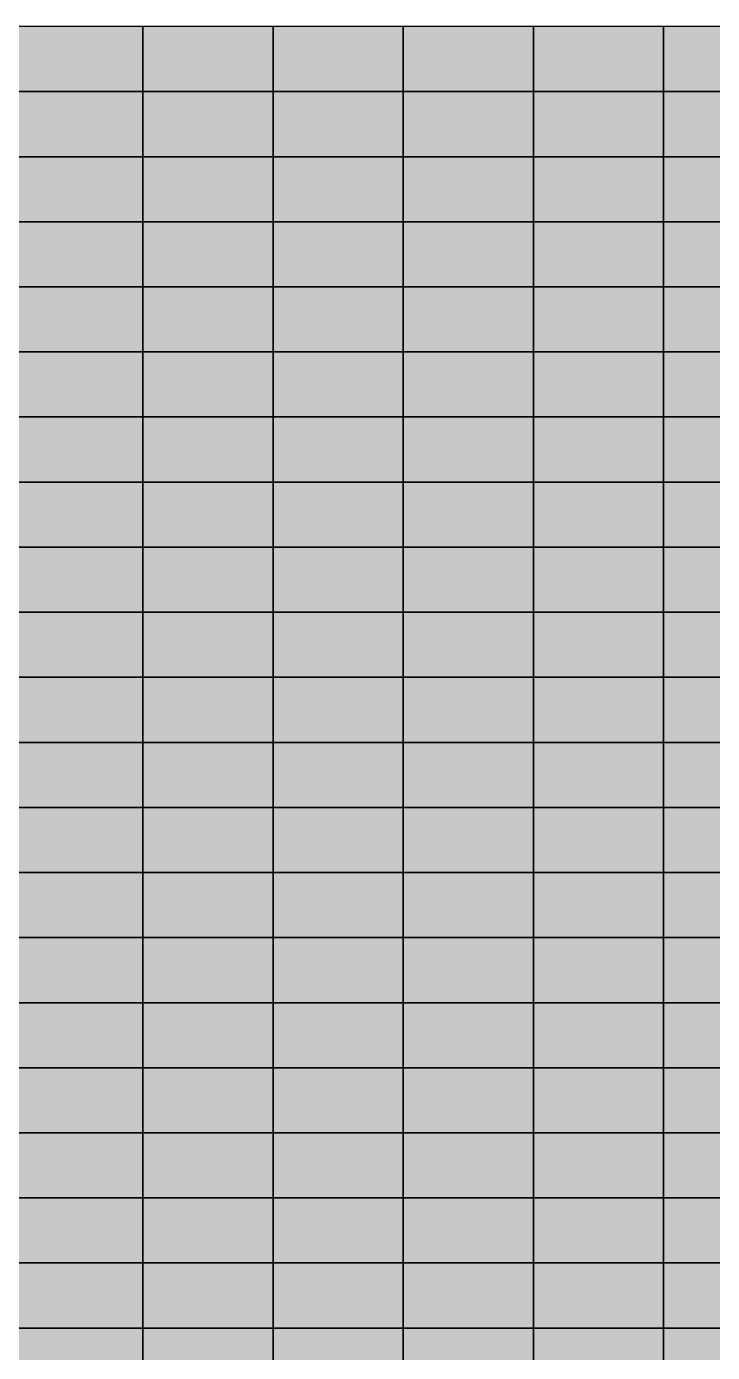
# Model space of a CAD drawing. Header units: inches. Extents: x -100 to 100, y -41 to 41.
# Drawn here: x -24.29 to -13.75, y -20.38 to 0 of the extents above; entities that cross this region are included whole.
import ezdxf

# ---------------------------------------------------------------- set-up
doc = ezdxf.new("R2010")
doc.units = ezdxf.units.IN
doc.header["$MEASUREMENT"] = 0

msp = doc.modelspace()

# ---------------------------------------------------------------- linework, layer by layer
at = {"color": 18, "true_color": 0x000000, "transparency": 33554532}
for p, q in [((-22.5, 0), (-24.5, 0)), ((-22.5, -1), (-22.5, 0)), ((-20.5, 0), (-22.5, 0)), ((-22.5, 0), (-22.5, -1)), ((-20.5, -1), (-20.5, 0)), ((-18.5, 0), (-20.5, 0)), ((-20.5, 0), (-20.5, -1)), ((-18.5, -1), (-18.5, 0)), ((-16.5, 0), (-18.5, 0)), ((-18.5, 0), (-18.5, -1)), ((-16.5, -1), (-16.5, 0)), ((-14.5, 0), (-16.5, 0)), ((-16.5, 0), (-16.5, -1)), ((-14.5, -1), (-14.5, 0)), ((-13, 0), (-14.5, 0)), ((-14.5, 0), (-14.5, -1)), ((-22.5, -1), (-24.5, -1)), ((-24.5, -1), (-22.5, -1)), ((-22.5, -2), (-22.5, -1)), ((-22.5, -1), (-22.5, -2)), ((-20.5, -1), (-22.5, -1)), ((-22.5, -1), (-20.5, -1)), ((-20.5, -2), (-20.5, -1)), ((-20.5, -1), (-20.5, -2)), ((-18.5, -1), (-20.5, -1)), ((-20.5, -1), (-18.5, -1)), ((-18.5, -2), (-18.5, -1)), ((-16.5, -1), (-18.5, -1)), ((-18.5, -1), (-18.5, -2)), ((-18.5, -1), (-16.5, -1)), ((-16.5, -2), (-16.5, -1)), ((-16.5, -1), (-14.5, -1)), ((-14.5, -1), (-16.5, -1)), ((-16.5, -1), (-16.5, -2)), ((-14.5, -2), (-14.5, -1)), ((-13, -1), (-14.5, -1)), ((-14.5, -1), (-14.5, -2)), ((-14.5, -1), (-13, -1)), ((-22.5, -2), (-24.5, -2)), ((-24.5, -2), (-22.5, -2)), ((-22.5, -3), (-22.5, -2)), ((-20.5, -2), (-22.5, -2)), ((-22.5, -2), (-22.5, -3)), ((-22.5, -2), (-20.5, -2)), ((-20.5, -3), (-20.5, -2)), ((-18.5, -2), (-20.5, -2)), ((-20.5, -2), (-20.5, -3)), ((-20.5, -2), (-18.5, -2)), ((-18.5, -3), (-18.5, -2)), ((-16.5, -2), (-18.5, -2)), ((-18.5, -2), (-18.5, -3)), ((-18.5, -2), (-16.5, -2)), ((-16.5, -3), (-16.5, -2)), ((-14.5, -2), (-16.5, -2)), ((-16.5, -2), (-16.5, -3)), ((-16.5, -2), (-14.5, -2)), ((-14.5, -3), (-14.5, -2)), ((-13, -2), (-14.5, -2)), ((-14.5, -2), (-14.5, -3)), ((-14.5, -2), (-13, -2)), ((-22.5, -3), (-24.5, -3)), ((-24.5, -3), (-22.5, -3)), ((-22.5, -4), (-22.5, -3)), ((-20.5, -3), (-22.5, -3)), ((-22.5, -3), (-22.5, -4)), ((-22.5, -3), (-20.5, -3)), ((-20.5, -4), (-20.5, -3)), ((-20.5, -3), (-20.5, -4)), ((-18.5, -3), (-20.5, -3)), ((-20.5, -3), (-18.5, -3)), ((-18.5, -4), (-18.5, -3)), ((-16.5, -3), (-18.5, -3)), ((-18.5, -3), (-18.5, -4)), ((-18.5, -3), (-16.5, -3)), ((-16.5, -4), (-16.5, -3)), ((-16.5, -3), (-16.5, -4)), ((-14.5, -3), (-16.5, -3)), ((-16.5, -3), (-14.5, -3)), ((-14.5, -4), (-14.5, -3)), ((-14.5, -3), (-14.5, -4)), ((-13, -3), (-14.5, -3)), ((-14.5, -3), (-13, -3)), ((-22.5, -4), (-24.5, -4)), ((-24.5, -4), (-22.5, -4)), ((-22.5, -5), (-22.5, -4)), ((-22.5, -4), (-22.5, -5)), ((-20.5, -4), (-22.5, -4)), ((-22.5, -4), (-20.5, -4)), ((-20.5, -5), (-20.5, -4)), ((-20.5, -4), (-20.5, -5)), ((-18.5, -4), (-20.5, -4)), ((-20.5, -4), (-18.5, -4)), ((-18.5, -5), (-18.5, -4)), ((-16.5, -4), (-18.5, -4)), ((-18.5, -4), (-18.5, -5)), ((-18.5, -4), (-16.5, -4)), ((-16.5, -5), (-16.5, -4)), ((-14.5, -4), (-16.5, -4)), ((-16.5, -4), (-16.5, -5)), ((-16.5, -4), (-14.5, -4)), ((-14.5, -5), (-14.5, -4)), ((-13, -4), (-14.5, -4)), ((-14.5, -4), (-14.5, -5)), ((-14.5, -4), (-13, -4)), ((-22.5, -5), (-24.5, -5)), ((-24.5, -5), (-22.5, -5)), ((-22.5, -6), (-22.5, -5)), ((-20.5, -5), (-22.5, -5)), ((-22.5, -5), (-22.5, -6)), ((-22.5, -5), (-20.5, -5)), ((-20.5, -6), (-20.5, -5)), ((-18.5, -5), (-20.5, -5)), ((-20.5, -5), (-20.5, -6)), ((-20.5, -5), (-18.5, -5)), ((-18.5, -6), (-18.5, -5)), ((-16.5, -5), (-18.5, -5)), ((-18.5, -5), (-18.5, -6)), ((-18.5, -5), (-16.5, -5)), ((-16.5, -6), (-16.5, -5)), ((-14.5, -5), (-16.5, -5)), ((-16.5, -5), (-16.5, -6)), ((-16.5, -5), (-14.5, -5)), ((-14.5, -6), (-14.5, -5)), ((-13, -5), (-14.5, -5)), ((-14.5, -5), (-14.5, -6)), ((-14.5, -5), (-13, -5)), ((-22.5, -6), (-24.5, -6)), ((-24.5, -6), (-22.5, -6)), ((-22.5, -7), (-22.5, -6)), ((-20.5, -6), (-22.5, -6)), ((-22.5, -6), (-22.5, -7)), ((-22.5, -6), (-20.5, -6)), ((-20.5, -7), (-20.5, -6)), ((-18.5, -6), (-20.5, -6)), ((-20.5, -6), (-20.5, -7)), ((-20.5, -6), (-18.5, -6)), ((-18.5, -7), (-18.5, -6)), ((-16.5, -6), (-18.5, -6)), ((-18.5, -6), (-18.5, -7)), ((-18.5, -6), (-16.5, -6)), ((-16.5, -7), (-16.5, -6)), ((-14.5, -6), (-16.5, -6)), ((-16.5, -6), (-16.5, -7)), ((-16.5, -6), (-14.5, -6)), ((-14.5, -7), (-14.5, -6)), ((-13, -6), (-14.5, -6)), ((-14.5, -6), (-14.5, -7)), ((-14.5, -6), (-13, -6)), ((-22.5, -7), (-24.5, -7)), ((-24.5, -7), (-22.5, -7)), ((-22.5, -8), (-22.5, -7)), ((-20.5, -7), (-22.5, -7)), ((-22.5, -7), (-22.5, -8)), ((-22.5, -7), (-20.5, -7)), ((-20.5, -8), (-20.5, -7)), ((-20.5, -7), (-18.5, -7)), ((-18.5, -7), (-20.5, -7)), ((-20.5, -7), (-20.5, -8)), ((-18.5, -8), (-18.5, -7)), ((-16.5, -7), (-18.5, -7)), ((-18.5, -7), (-18.5, -8)), ((-18.5, -7), (-16.5, -7)), ((-16.5, -8), (-16.5, -7)), ((-14.5, -7), (-16.5, -7)), ((-16.5, -7), (-16.5, -8)), ((-16.5, -7), (-14.5, -7)), ((-14.5, -8), (-14.5, -7)), ((-13, -7), (-14.5, -7)), ((-14.5, -7), (-14.5, -8)), ((-14.5, -7), (-13, -7)), ((-24.5, -8), (-22.5, -8)), ((-22.5, -8), (-24.5, -8)), ((-22.5, -9), (-22.5, -8)), ((-20.5, -8), (-22.5, -8)), ((-22.5, -8), (-22.5, -9)), ((-22.5, -8), (-20.5, -8)), ((-20.5, -9), (-20.5, -8)), ((-20.5, -8), (-20.5, -9)), ((-18.5, -8), (-20.5, -8)), ((-20.5, -8), (-18.5, -8)), ((-18.5, -9), (-18.5, -8)), ((-16.5, -8), (-18.5, -8)), ((-18.5, -8), (-18.5, -9)), ((-18.5, -8), (-16.5, -8)), ((-16.5, -9), (-16.5, -8)), ((-16.5, -8), (-16.5, -9)), ((-14.5, -8), (-16.5, -8)), ((-16.5, -8), (-14.5, -8)), ((-14.5, -9), (-14.5, -8)), ((-14.5, -8), (-13, -8)), ((-14.5, -8), (-14.5, -9)), ((-13, -8), (-14.5, -8)), ((-22.5, -9), (-24.5, -9)), ((-24.5, -9), (-22.5, -9)), ((-22.5, -10), (-22.5, -9)), ((-20.5, -9), (-22.5, -9)), ((-22.5, -9), (-22.5, -10)), ((-22.5, -9), (-20.5, -9)), ((-20.5, -10), (-20.5, -9)), ((-18.5, -9), (-20.5, -9)), ((-20.5, -9), (-20.5, -10)), ((-20.5, -9), (-18.5, -9)), ((-18.5, -10), (-18.5, -9)), ((-16.5, -9), (-18.5, -9)), ((-18.5, -9), (-18.5, -10)), ((-18.5, -9), (-16.5, -9)), ((-16.5, -10), (-16.5, -9)), ((-14.5, -9), (-16.5, -9)), ((-16.5, -9), (-16.5, -10)), ((-16.5, -9), (-14.5, -9)), ((-14.5, -10), (-14.5, -9)), ((-13, -9), (-14.5, -9)), ((-14.5, -9), (-14.5, -10)), ((-14.5, -9), (-13, -9)), ((-22.5, -10), (-24.5, -10)), ((-24.5, -10), (-22.5, -10)), ((-22.5, -11), (-22.5, -10)), ((-20.5, -10), (-22.5, -10)), ((-22.5, -10), (-22.5, -11)), ((-22.5, -10), (-20.5, -10)), ((-20.5, -11), (-20.5, -10)), ((-18.5, -10), (-20.5, -10)), ((-20.5, -10), (-20.5, -11)), ((-20.5, -10), (-18.5, -10)), ((-18.5, -11), (-18.5, -10)), ((-16.5, -10), (-18.5, -10)), ((-18.5, -10), (-18.5, -11)), ((-18.5, -10), (-16.5, -10)), ((-16.5, -11), (-16.5, -10)), ((-14.5, -10), (-16.5, -10)), ((-16.5, -10), (-16.5, -11)), ((-16.5, -10), (-14.5, -10)), ((-14.5, -11), (-14.5, -10)), ((-13, -10), (-14.5, -10)), ((-14.5, -10), (-14.5, -11)), ((-14.5, -10), (-13, -10)), ((-22.5, -11), (-24.5, -11)), ((-24.5, -11), (-22.5, -11)), ((-22.5, -12), (-22.5, -11)), ((-20.5, -11), (-22.5, -11)), ((-22.5, -11), (-22.5, -12)), ((-22.5, -11), (-20.5, -11)), ((-20.5, -12), (-20.5, -11)), ((-20.5, -11), (-20.5, -12)), ((-18.5, -11), (-20.5, -11)), ((-20.5, -11), (-18.5, -11)), ((-18.5, -12), (-18.5, -11)), ((-16.5, -11), (-18.5, -11)), ((-18.5, -11), (-18.5, -12)), ((-18.5, -11), (-16.5, -11)), ((-16.5, -12), (-16.5, -11)), ((-14.5, -11), (-16.5, -11)), ((-16.5, -11), (-16.5, -12)), ((-16.5, -11), (-14.5, -11)), ((-14.5, -12), (-14.5, -11)), ((-13, -11), (-14.5, -11)), ((-14.5, -11), (-14.5, -12)), ((-14.5, -11), (-13, -11)), ((-22.5, -12), (-24.5, -12)), ((-24.5, -12), (-22.5, -12)), ((-22.5, -13), (-22.5, -12)), ((-22.5, -12), (-22.5, -13)), ((-20.5, -12), (-22.5, -12)), ((-22.5, -12), (-20.5, -12)), ((-20.5, -13), (-20.5, -12)), ((-20.5, -12), (-20.5, -13)), ((-18.5, -12), (-20.5, -12)), ((-20.5, -12), (-18.5, -12)), ((-18.5, -13), (-18.5, -12)), ((-18.5, -12), (-16.5, -12)), ((-16.5, -12), (-18.5, -12)), ((-18.5, -12), (-18.5, -13)), ((-16.5, -13), (-16.5, -12)), ((-14.5, -12), (-16.5, -12)), ((-16.5, -12), (-16.5, -13)), ((-16.5, -12), (-14.5, -12)), ((-14.5, -13), (-14.5, -12)), ((-13, -12), (-14.5, -12)), ((-14.5, -12), (-14.5, -13)), ((-14.5, -12), (-13, -12)), ((-22.5, -13), (-24.5, -13)), ((-24.5, -13), (-22.5, -13)), ((-22.5, -14), (-22.5, -13)), ((-22.5, -13), (-22.5, -14)), ((-20.5, -13), (-22.5, -13)), ((-22.5, -13), (-20.5, -13)), ((-20.5, -14), (-20.5, -13)), ((-20.5, -13), (-20.5, -14)), ((-18.5, -13), (-20.5, -13)), ((-20.5, -13), (-18.5, -13)), ((-18.5, -14), (-18.5, -13)), ((-16.5, -13), (-18.5, -13)), ((-18.5, -13), (-18.5, -14)), ((-18.5, -13), (-16.5, -13)), ((-16.5, -14), (-16.5, -13)), ((-14.5, -13), (-16.5, -13)), ((-16.5, -13), (-16.5, -14)), ((-16.5, -13), (-14.5, -13)), ((-14.5, -14), (-14.5, -13)), ((-13, -13), (-14.5, -13)), ((-14.5, -13), (-14.5, -14)), ((-14.5, -13), (-13, -13)), ((-22.5, -14), (-24.5, -14)), ((-24.5, -14), (-22.5, -14)), ((-22.5, -15), (-22.5, -14)), ((-20.5, -14), (-22.5, -14)), ((-22.5, -14), (-22.5, -15)), ((-22.5, -14), (-20.5, -14)), ((-20.5, -15), (-20.5, -14)), ((-20.5, -14), (-20.5, -15)), ((-18.5, -14), (-20.5, -14)), ((-20.5, -14), (-18.5, -14)), ((-18.5, -15), (-18.5, -14)), ((-16.5, -14), (-18.5, -14)), ((-18.5, -14), (-18.5, -15)), ((-18.5, -14), (-16.5, -14)), ((-16.5, -15), (-16.5, -14)), ((-16.5, -14), (-16.5, -15)), ((-14.5, -14), (-16.5, -14)), ((-16.5, -14), (-14.5, -14)), ((-14.5, -15), (-14.5, -14)), ((-13, -14), (-14.5, -14)), ((-14.5, -14), (-14.5, -15)), ((-14.5, -14), (-13, -14)), ((-22.5, -15), (-24.5, -15)), ((-24.5, -15), (-22.5, -15)), ((-22.5, -16), (-22.5, -15)), ((-22.5, -15), (-20.5, -15)), ((-22.5, -15), (-22.5, -16)), ((-20.5, -15), (-22.5, -15)), ((-20.5, -16), (-20.5, -15)), ((-18.5, -15), (-20.5, -15)), ((-20.5, -15), (-20.5, -16)), ((-20.5, -15), (-18.5, -15)), ((-18.5, -16), (-18.5, -15)), ((-16.5, -15), (-18.5, -15)), ((-18.5, -15), (-18.5, -16)), ((-18.5, -15), (-16.5, -15)), ((-16.5, -16), (-16.5, -15)), ((-14.5, -15), (-16.5, -15)), ((-16.5, -15), (-16.5, -16)), ((-16.5, -15), (-14.5, -15)), ((-14.5, -16), (-14.5, -15)), ((-13, -15), (-14.5, -15)), ((-14.5, -15), (-14.5, -16)), ((-14.5, -15), (-13, -15)), ((-22.5, -16), (-24.5, -16)), ((-24.5, -16), (-22.5, -16)), ((-22.5, -17), (-22.5, -16)), ((-20.5, -16), (-22.5, -16)), ((-22.5, -16), (-22.5, -17)), ((-22.5, -16), (-20.5, -16)), ((-20.5, -17), (-20.5, -16)), ((-18.5, -16), (-20.5, -16)), ((-20.5, -16), (-20.5, -17)), ((-20.5, -16), (-18.5, -16)), ((-18.5, -17), (-18.5, -16)), ((-16.5, -16), (-18.5, -16)), ((-18.5, -16), (-18.5, -17)), ((-18.5, -16), (-16.5, -16)), ((-16.5, -17), (-16.5, -16)), ((-14.5, -16), (-16.5, -16)), ((-16.5, -16), (-16.5, -17)), ((-16.5, -16), (-14.5, -16)), ((-14.5, -17), (-14.5, -16)), ((-13, -16), (-14.5, -16)), ((-14.5, -16), (-14.5, -17)), ((-14.5, -16), (-13, -16)), ((-22.5, -17), (-24.5, -17)), ((-24.5, -17), (-22.5, -17)), ((-22.5, -18), (-22.5, -17)), ((-20.5, -17), (-22.5, -17)), ((-22.5, -17), (-22.5, -18)), ((-22.5, -17), (-20.5, -17)), ((-20.5, -18), (-20.5, -17)), ((-18.5, -17), (-20.5, -17)), ((-20.5, -17), (-20.5, -18)), ((-20.5, -17), (-18.5, -17)), ((-18.5, -18), (-18.5, -17)), ((-16.5, -17), (-18.5, -17)), ((-18.5, -17), (-18.5, -18)), ((-18.5, -17), (-16.5, -17)), ((-16.5, -18), (-16.5, -17)), ((-16.5, -17), (-14.5, -17)), ((-14.5, -17), (-16.5, -17)), ((-16.5, -17), (-16.5, -18)), ((-14.5, -18), (-14.5, -17)), ((-13, -17), (-14.5, -17)), ((-14.5, -17), (-14.5, -18)), ((-14.5, -17), (-13, -17)), ((-22.5, -18), (-24.5, -18)), ((-24.5, -18), (-22.5, -18)), ((-22.5, -19), (-22.5, -18)), ((-20.5, -18), (-22.5, -18)), ((-22.5, -18), (-22.5, -19)), ((-22.5, -18), (-20.5, -18)), ((-20.5, -19), (-20.5, -18)), ((-20.5, -18), (-20.5, -19)), ((-18.5, -18), (-20.5, -18)), ((-20.5, -18), (-18.5, -18)), ((-18.5, -19), (-18.5, -18)), ((-16.5, -18), (-18.5, -18)), ((-18.5, -18), (-18.5, -19)), ((-18.5, -18), (-16.5, -18)), ((-16.5, -19), (-16.5, -18)), ((-14.5, -18), (-16.5, -18)), ((-16.5, -18), (-16.5, -19)), ((-16.5, -18), (-14.5, -18)), ((-14.5, -19), (-14.5, -18)), ((-13, -18), (-14.5, -18)), ((-14.5, -18), (-14.5, -19)), ((-14.5, -18), (-13, -18)), ((-22.5, -19), (-24.5, -19)), ((-24.5, -19), (-22.5, -19)), ((-22.5, -20), (-22.5, -19)), ((-22.5, -19), (-22.5, -20)), ((-20.5, -19), (-22.5, -19)), ((-22.5, -19), (-20.5, -19)), ((-20.5, -20), (-20.5, -19)), ((-20.5, -19), (-20.5, -20)), ((-18.5, -19), (-20.5, -19)), ((-20.5, -19), (-18.5, -19)), ((-18.5, -20), (-18.5, -19)), ((-16.5, -19), (-18.5, -19)), ((-18.5, -19), (-18.5, -20)), ((-18.5, -19), (-16.5, -19)), ((-16.5, -20), (-16.5, -19)), ((-16.5, -19), (-16.5, -20)), ((-14.5, -19), (-16.5, -19)), ((-16.5, -19), (-14.5, -19)), ((-14.5, -20), (-14.5, -19)), ((-14.5, -19), (-14.5, -20)), ((-13, -19), (-14.5, -19)), ((-14.5, -19), (-13, -19)), ((-22.5, -20), (-24.5, -20)), ((-24.5, -20), (-22.5, -20)), ((-22.5, -21), (-22.5, -20)), ((-20.5, -20), (-22.5, -20)), ((-22.5, -20), (-22.5, -21)), ((-22.5, -20), (-20.5, -20)), ((-20.5, -21), (-20.5, -20)), ((-20.5, -20), (-20.5, -21)), ((-18.5, -20), (-20.5, -20)), ((-20.5, -20), (-18.5, -20)), ((-18.5, -21), (-18.5, -20)), ((-16.5, -20), (-18.5, -20)), ((-18.5, -20), (-18.5, -21)), ((-18.5, -20), (-16.5, -20)), ((-16.5, -21), (-16.5, -20)), ((-14.5, -20), (-16.5, -20)), ((-16.5, -20), (-16.5, -21)), ((-16.5, -20), (-14.5, -20)), ((-14.5, -21.5), (-14.5, -20)), ((-13, -20), (-14.5, -20)), ((-14.5, -20), (-14.5, -21.5)), ((-14.5, -20), (-13, -20))]:
    msp.add_line(p, q, dxfattribs=at)
at = {"color": 212, "true_color": 0xbd27e2, "transparency": 33554687}
for points in [[(-22.5, 0), (-24.5, 0), (-24.5, -1)], [(-22.5, 0), (-24.5, -1), (-22.5, -1)], [(-20.5, 0), (-22.5, 0), (-22.5, -1)], [(-20.5, 0), (-22.5, -1), (-20.5, -1)], [(-18.5, 0), (-20.5, 0), (-20.5, -1)], [(-18.5, 0), (-20.5, -1), (-18.5, -1)], [(-16.5, 0), (-18.5, 0), (-18.5, -1)], [(-16.5, 0), (-18.5, -1), (-16.5, -1)], [(-14.5, 0), (-16.5, 0), (-16.5, -1)], [(-14.5, 0), (-16.5, -1), (-14.5, -1)], [(-13, 0), (-14.5, 0), (-14.5, -1)], [(-13, 0), (-14.5, -1), (-13, -1)], [(-22.5, -1), (-24.5, -1), (-24.5, -2)], [(-22.5, -1), (-24.5, -2), (-22.5, -2)], [(-22.5, -1), (-22.5, -2), (-20.5, -2)], [(-22.5, -1), (-20.5, -2), (-20.5, -1)], [(-20.5, -1), (-20.5, -2), (-18.5, -2)], [(-20.5, -1), (-18.5, -2), (-18.5, -1)], [(-16.5, -1), (-18.5, -1), (-18.5, -2)], [(-16.5, -1), (-18.5, -2), (-16.5, -2)], [(-14.5, -1), (-16.5, -1), (-16.5, -2)], [(-14.5, -1), (-16.5, -2), (-14.5, -2)], [(-13, -1), (-14.5, -1), (-14.5, -2)], [(-13, -1), (-14.5, -2), (-13, -2)], [(-22.5, -2), (-24.5, -2), (-24.5, -3)], [(-22.5, -2), (-24.5, -3), (-22.5, -3)], [(-20.5, -2), (-22.5, -2), (-22.5, -3)], [(-20.5, -2), (-22.5, -3), (-20.5, -3)], [(-18.5, -2), (-20.5, -2), (-20.5, -3)], [(-18.5, -2), (-20.5, -3), (-18.5, -3)], [(-16.5, -2), (-18.5, -2), (-18.5, -3)], [(-16.5, -2), (-18.5, -3), (-16.5, -3)], [(-14.5, -2), (-16.5, -2), (-16.5, -3)], [(-14.5, -2), (-16.5, -3), (-14.5, -3)], [(-13, -2), (-14.5, -2), (-14.5, -3)], [(-13, -2), (-14.5, -3), (-13, -3)], [(-24.5, -3), (-24.5, -4), (-22.5, -4)], [(-24.5, -3), (-22.5, -4), (-22.5, -3)], [(-20.5, -3), (-22.5, -3), (-22.5, -4)], [(-20.5, -3), (-22.5, -4), (-20.5, -4)], [(-20.5, -3), (-20.5, -4), (-18.5, -4)], [(-20.5, -3), (-18.5, -4), (-18.5, -3)], [(-16.5, -3), (-18.5, -3), (-18.5, -4)], [(-16.5, -3), (-18.5, -4), (-16.5, -4)], [(-16.5, -3), (-16.5, -4), (-14.5, -4)], [(-16.5, -3), (-14.5, -4), (-14.5, -3)], [(-14.5, -3), (-14.5, -4), (-13, -4)], [(-14.5, -3), (-13, -4), (-13, -3)], [(-22.5, -4), (-24.5, -4), (-24.5, -5)], [(-22.5, -4), (-24.5, -5), (-22.5, -5)], [(-22.5, -4), (-22.5, -5), (-20.5, -5)], [(-22.5, -4), (-20.5, -5), (-20.5, -4)], [(-20.5, -4), (-20.5, -5), (-18.5, -5)], [(-20.5, -4), (-18.5, -5), (-18.5, -4)], [(-16.5, -4), (-18.5, -4), (-18.5, -5)], [(-16.5, -4), (-18.5, -5), (-16.5, -5)], [(-14.5, -4), (-16.5, -4), (-16.5, -5)], [(-14.5, -4), (-16.5, -5), (-14.5, -5)], [(-13, -4), (-14.5, -4), (-14.5, -5)], [(-13, -4), (-14.5, -5), (-13, -5)], [(-22.5, -5), (-24.5, -5), (-24.5, -6)], [(-22.5, -5), (-24.5, -6), (-22.5, -6)], [(-20.5, -5), (-22.5, -5), (-22.5, -6)], [(-20.5, -5), (-22.5, -6), (-20.5, -6)], [(-18.5, -5), (-20.5, -5), (-20.5, -6)], [(-18.5, -5), (-20.5, -6), (-18.5, -6)], [(-16.5, -5), (-18.5, -5), (-18.5, -6)], [(-16.5, -5), (-18.5, -6), (-16.5, -6)], [(-14.5, -5), (-16.5, -5), (-16.5, -6)], [(-14.5, -5), (-16.5, -6), (-14.5, -6)], [(-13, -5), (-14.5, -5), (-14.5, -6)], [(-13, -5), (-14.5, -6), (-13, -6)], [(-22.5, -6), (-24.5, -6), (-24.5, -7)], [(-22.5, -6), (-24.5, -7), (-22.5, -7)], [(-20.5, -6), (-22.5, -6), (-22.5, -7)], [(-20.5, -6), (-22.5, -7), (-20.5, -7)], [(-18.5, -6), (-20.5, -6), (-20.5, -7)], [(-18.5, -6), (-20.5, -7), (-18.5, -7)], [(-16.5, -6), (-18.5, -6), (-18.5, -7)], [(-16.5, -6), (-18.5, -7), (-16.5, -7)], [(-14.5, -6), (-16.5, -6), (-16.5, -7)], [(-14.5, -6), (-16.5, -7), (-14.5, -7)], [(-13, -6), (-14.5, -6), (-14.5, -7)], [(-13, -6), (-14.5, -7), (-13, -7)], [(-22.5, -7), (-24.5, -7), (-24.5, -8)], [(-22.5, -7), (-24.5, -8), (-22.5, -8)], [(-20.5, -7), (-22.5, -7), (-22.5, -8)], [(-20.5, -7), (-22.5, -8), (-20.5, -8)], [(-18.5, -7), (-20.5, -7), (-20.5, -8)], [(-18.5, -7), (-20.5, -8), (-18.5, -8)], [(-16.5, -7), (-18.5, -7), (-18.5, -8)], [(-16.5, -7), (-18.5, -8), (-16.5, -8)], [(-14.5, -7), (-16.5, -7), (-16.5, -8)], [(-14.5, -7), (-16.5, -8), (-14.5, -8)], [(-13, -7), (-14.5, -7), (-14.5, -8)], [(-13, -7), (-14.5, -8), (-13, -8)], [(-24.5, -8), (-24.5, -9), (-22.5, -9)], [(-24.5, -8), (-22.5, -9), (-22.5, -8)], [(-20.5, -8), (-22.5, -8), (-22.5, -9)], [(-20.5, -8), (-22.5, -9), (-20.5, -9)], [(-20.5, -8), (-20.5, -9), (-18.5, -9)], [(-20.5, -8), (-18.5, -9), (-18.5, -8)], [(-16.5, -8), (-18.5, -8), (-18.5, -9)], [(-16.5, -8), (-18.5, -9), (-16.5, -9)], [(-16.5, -8), (-16.5, -9), (-14.5, -9)], [(-16.5, -8), (-14.5, -9), (-14.5, -8)], [(-14.5, -8), (-14.5, -9), (-13, -9)], [(-14.5, -8), (-13, -9), (-13, -8)], [(-22.5, -9), (-24.5, -9), (-24.5, -10)], [(-22.5, -9), (-24.5, -10), (-22.5, -10)], [(-20.5, -9), (-22.5, -9), (-22.5, -10)], [(-20.5, -9), (-22.5, -10), (-20.5, -10)], [(-18.5, -9), (-20.5, -9), (-20.5, -10)], [(-18.5, -9), (-20.5, -10), (-18.5, -10)], [(-16.5, -9), (-18.5, -9), (-18.5, -10)], [(-16.5, -9), (-18.5, -10), (-16.5, -10)], [(-14.5, -9), (-16.5, -9), (-16.5, -10)], [(-14.5, -9), (-16.5, -10), (-14.5, -10)], [(-13, -9), (-14.5, -9), (-14.5, -10)], [(-13, -9), (-14.5, -10), (-13, -10)], [(-22.5, -10), (-24.5, -10), (-24.5, -11)], [(-22.5, -10), (-24.5, -11), (-22.5, -11)], [(-20.5, -10), (-22.5, -10), (-22.5, -11)], [(-20.5, -10), (-22.5, -11), (-20.5, -11)], [(-18.5, -10), (-20.5, -10), (-20.5, -11)], [(-18.5, -10), (-20.5, -11), (-18.5, -11)], [(-16.5, -10), (-18.5, -10), (-18.5, -11)], [(-16.5, -10), (-18.5, -11), (-16.5, -11)], [(-14.5, -10), (-16.5, -10), (-16.5, -11)], [(-14.5, -10), (-16.5, -11), (-14.5, -11)], [(-13, -10), (-14.5, -10), (-14.5, -11)], [(-13, -10), (-14.5, -11), (-13, -11)], [(-22.5, -11), (-24.5, -11), (-24.5, -12)], [(-22.5, -11), (-24.5, -12), (-22.5, -12)], [(-20.5, -11), (-22.5, -11), (-22.5, -12)], [(-20.5, -11), (-22.5, -12), (-20.5, -12)], [(-20.5, -11), (-20.5, -12), (-18.5, -12)], [(-20.5, -11), (-18.5, -12), (-18.5, -11)], [(-16.5, -11), (-18.5, -11), (-18.5, -12)], [(-16.5, -11), (-18.5, -12), (-16.5, -12)], [(-14.5, -11), (-16.5, -11), (-16.5, -12)], [(-14.5, -11), (-16.5, -12), (-14.5, -12)], [(-13, -11), (-14.5, -11), (-14.5, -12)], [(-13, -11), (-14.5, -12), (-13, -12)], [(-22.5, -12), (-24.5, -12), (-24.5, -13)], [(-22.5, -12), (-24.5, -13), (-22.5, -13)], [(-22.5, -12), (-22.5, -13), (-20.5, -13)], [(-22.5, -12), (-20.5, -13), (-20.5, -12)], [(-20.5, -12), (-20.5, -13), (-18.5, -13)], [(-20.5, -12), (-18.5, -13), (-18.5, -12)], [(-16.5, -12), (-18.5, -12), (-18.5, -13)], [(-16.5, -12), (-18.5, -13), (-16.5, -13)], [(-14.5, -12), (-16.5, -12), (-16.5, -13)], [(-14.5, -12), (-16.5, -13), (-14.5, -13)], [(-13, -12), (-14.5, -12), (-14.5, -13)], [(-13, -12), (-14.5, -13), (-13, -13)], [(-22.5, -13), (-24.5, -13), (-24.5, -14)], [(-22.5, -13), (-24.5, -14), (-22.5, -14)], [(-22.5, -13), (-22.5, -14), (-20.5, -14)], [(-22.5, -13), (-20.5, -14), (-20.5, -13)], [(-20.5, -13), (-20.5, -14), (-18.5, -14)], [(-20.5, -13), (-18.5, -14), (-18.5, -13)], [(-16.5, -13), (-18.5, -13), (-18.5, -14)], [(-16.5, -13), (-18.5, -14), (-16.5, -14)], [(-14.5, -13), (-16.5, -13), (-16.5, -14)], [(-14.5, -13), (-16.5, -14), (-14.5, -14)], [(-13, -13), (-14.5, -13), (-14.5, -14)], [(-13, -13), (-14.5, -14), (-13, -14)], [(-24.5, -14), (-24.5, -15), (-22.5, -15)], [(-24.5, -14), (-22.5, -15), (-22.5, -14)], [(-20.5, -14), (-22.5, -14), (-22.5, -15)], [(-20.5, -14), (-22.5, -15), (-20.5, -15)], [(-20.5, -14), (-20.5, -15), (-18.5, -15)], [(-20.5, -14), (-18.5, -15), (-18.5, -14)], [(-16.5, -14), (-18.5, -14), (-18.5, -15)], [(-16.5, -14), (-18.5, -15), (-16.5, -15)], [(-16.5, -14), (-16.5, -15), (-14.5, -15)], [(-16.5, -14), (-14.5, -15), (-14.5, -14)], [(-13, -14), (-14.5, -14), (-14.5, -15)], [(-13, -14), (-14.5, -15), (-13, -15)], [(-22.5, -15), (-24.5, -15), (-24.5, -16)], [(-22.5, -15), (-24.5, -16), (-22.5, -16)], [(-22.5, -15), (-22.5, -16), (-20.5, -16)], [(-22.5, -15), (-20.5, -16), (-20.5, -15)], [(-18.5, -16), (-18.5, -15), (-20.5, -15)], [(-18.5, -16), (-20.5, -15), (-20.5, -16)], [(-16.5, -15), (-18.5, -15), (-18.5, -16)], [(-16.5, -15), (-18.5, -16), (-16.5, -16)], [(-14.5, -15), (-16.5, -15), (-16.5, -16)], [(-14.5, -15), (-16.5, -16), (-14.5, -16)], [(-13, -15), (-14.5, -15), (-14.5, -16)], [(-13, -15), (-14.5, -16), (-13, -16)], [(-22.5, -16), (-24.5, -16), (-24.5, -17)], [(-22.5, -16), (-24.5, -17), (-22.5, -17)], [(-20.5, -16), (-22.5, -16), (-22.5, -17)], [(-20.5, -16), (-22.5, -17), (-20.5, -17)], [(-18.5, -16), (-20.5, -16), (-20.5, -17)], [(-18.5, -16), (-20.5, -17), (-18.5, -17)], [(-16.5, -16), (-18.5, -16), (-18.5, -17)], [(-16.5, -16), (-18.5, -17), (-16.5, -17)], [(-14.5, -16), (-16.5, -16), (-16.5, -17)], [(-14.5, -16), (-16.5, -17), (-14.5, -17)], [(-13, -16), (-14.5, -16), (-14.5, -17)], [(-13, -16), (-14.5, -17), (-13, -17)], [(-24.5, -18), (-22.5, -18), (-22.5, -17)], [(-24.5, -18), (-22.5, -17), (-24.5, -17)], [(-22.5, -18), (-20.5, -18), (-20.5, -17)], [(-22.5, -18), (-20.5, -17), (-22.5, -17)], [(-20.5, -18), (-18.5, -18), (-18.5, -17)], [(-20.5, -18), (-18.5, -17), (-20.5, -17)], [(-18.5, -18), (-16.5, -18), (-16.5, -17)], [(-18.5, -18), (-16.5, -17), (-18.5, -17)], [(-16.5, -18), (-14.5, -18), (-14.5, -17)], [(-16.5, -18), (-14.5, -17), (-16.5, -17)], [(-14.5, -18), (-13, -18), (-13, -17)], [(-14.5, -18), (-13, -17), (-14.5, -17)], [(-24.5, -19), (-22.5, -19), (-22.5, -18)], [(-24.5, -19), (-22.5, -18), (-24.5, -18)], [(-22.5, -19), (-20.5, -19), (-20.5, -18)], [(-22.5, -19), (-20.5, -18), (-22.5, -18)], [(-20.5, -18), (-20.5, -19), (-18.5, -19)], [(-20.5, -18), (-18.5, -19), (-18.5, -18)], [(-18.5, -19), (-16.5, -19), (-16.5, -18)], [(-18.5, -19), (-16.5, -18), (-18.5, -18)], [(-16.5, -19), (-14.5, -19), (-14.5, -18)], [(-16.5, -19), (-14.5, -18), (-16.5, -18)], [(-14.5, -19), (-13, -19), (-13, -18)], [(-14.5, -19), (-13, -18), (-14.5, -18)], [(-24.5, -19), (-24.5, -20), (-22.5, -20)], [(-24.5, -19), (-22.5, -20), (-22.5, -19)], [(-22.5, -19), (-22.5, -20), (-20.5, -20)], [(-22.5, -19), (-20.5, -20), (-20.5, -19)], [(-20.5, -19), (-20.5, -20), (-18.5, -20)], [(-20.5, -19), (-18.5, -20), (-18.5, -19)], [(-16.5, -19), (-18.5, -19), (-18.5, -20)], [(-16.5, -19), (-18.5, -20), (-16.5, -20)], [(-16.5, -19), (-16.5, -20), (-14.5, -20)], [(-16.5, -19), (-14.5, -20), (-14.5, -19)], [(-14.5, -19), (-14.5, -20), (-13, -20)], [(-14.5, -19), (-13, -20), (-13, -19)], [(-22.5, -20), (-24.5, -20), (-24.5, -21)], [(-22.5, -20), (-24.5, -21), (-22.5, -21)], [(-20.5, -20), (-22.5, -20), (-22.5, -21)], [(-20.5, -20), (-22.5, -21), (-20.5, -21)], [(-20.5, -20), (-20.5, -21), (-18.5, -21)], [(-20.5, -20), (-18.5, -21), (-18.5, -20)], [(-16.5, -20), (-18.5, -20), (-18.5, -21)], [(-16.5, -20), (-18.5, -21), (-16.5, -21)], [(-14.5, -21.5), (-14.5, -20), (-16.5, -20)], [(-14.5, -21.5), (-16.5, -20), (-16.5, -21)], [(-14.5, -21.5), (-13, -20.75), (-13, -20)], [(-14.5, -21.5), (-13, -20), (-14.5, -20)]]:
    msp.add_solid(points, dxfattribs=at)

doc.saveas('drawing.dxf')
